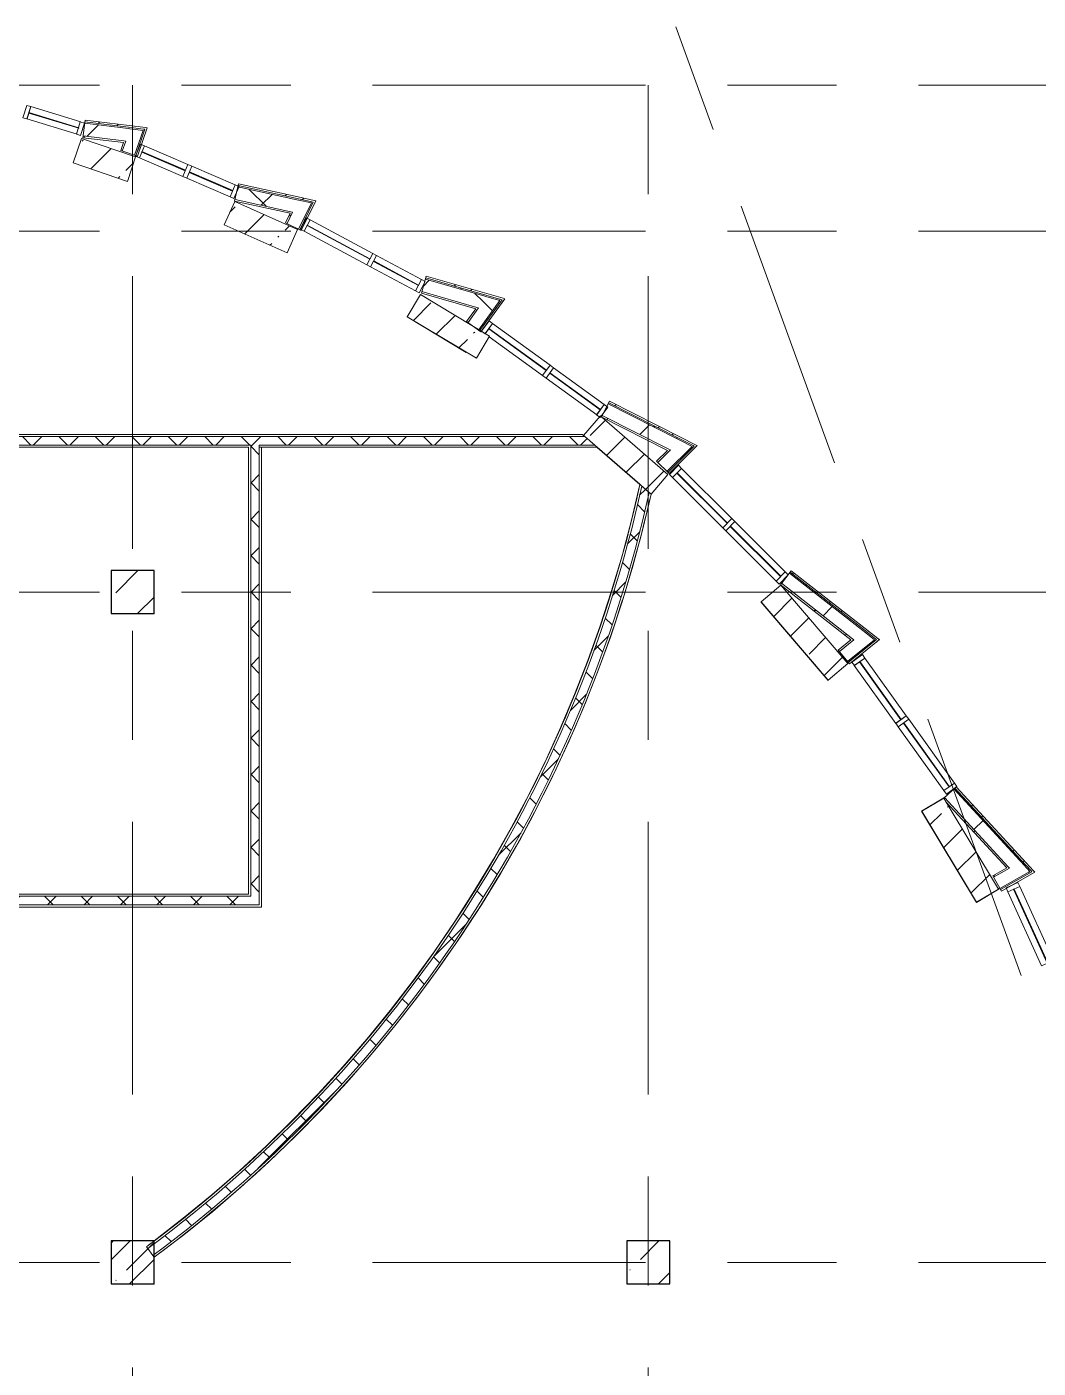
# Model space of a CAD drawing. Header units: millimetres. Extents: x 92932 to 275892, y -43515 to 30371.
# Drawn here: x 121702 to 133466, y 10486 to 26095 of the extents above; entities that cross this region are included whole.
import ezdxf

# ---------------------------------------------------------------- set-up
doc = ezdxf.new("R2010")
doc.units = ezdxf.units.MM
doc.linetypes.add('Осевые', pattern=[6350, 1270, -952.5, 3175, -952.5])
for name, color, linetype, lineweight in [('Импосты витража', 7, 'Continuous', 9), ('Импосты витража-1', 7, 'Continuous', 18), ('Колонны', 7, 'Continuous', 9), ('Колонны-1', 7, 'Continuous', 25), ('Общие ребра', 7, 'Continuous', 9), ('Оси-1', 7, 'Осевые', 9), ('Стены', 7, 'Continuous', 9), ('Стены-1', 7, 'Continuous', 18), ('Штриховка разреза-1', 7, 'Continuous', 9)]:
    doc.layers.add(name, color=color, linetype=linetype, lineweight=lineweight)
pattern_1 = [(45, (0, 0), (-212.132, 212.132), []), (135, (0, 0), (-212.132, -212.132), [])]
pattern_2 = [(45, (0, 0), (-502.8943, 502.8943), []), (45, (0, 762), (-502.8943, 502.8943), [])]
pattern_3 = [(0, (0, 0), (812.8, 203.2), [67.056, -542.544, 67.056, -542.544, -3251.2]), (0, (0, 0), (812.8, 203.2), [-1219.2, 67.056, -1152.144, 67.056, -542.544, -1422.4]), (0, (0, 0), (812.8, 203.2), [-3048, 67.056, -339.344, 67.056, -948.944]), (120, (304.8, 101.6), (-582.37636, 602.30545), [67.056, -542.544, 67.056, -542.544, -3251.2]), (120, (304.8, 101.6), (-582.37636, 602.30545), [-1219.2, 67.056, -1152.144, 67.056, -542.544, -1422.4]), (120, (304.8, 101.6), (-582.37636, 602.30545), [-3048, 67.056, -339.344, 67.056, -948.944]), (240, (406.4, 508), (-230.42364, -805.50545), [67.056, -542.544, 67.056, -542.544, -3251.2]), (240, (406.4, 508), (-230.42364, -805.50545), [-1219.2, 67.056, -1152.144, 67.056, -542.544, -1422.4]), (240, (406.4, 508), (-230.42364, -805.50545), [-3048, 67.056, -339.344, 67.056, -948.944])]
pattern_4 = [(45, (0, 0), (-707.107, 707.107), []), (135, (0, 0), (-707.107, -707.107), [])]
pattern_5 = [(45, (0, 0), (-424.264, 424.264), [600, -100, 20, -100]), (45, (0, 424), (-424.264, 424.264), [])]

# ---------------------------------------------------------------- blocks, each defined once
blk = doc.blocks.new('Колонна 66 - Колонна 40-55-770982-План 3-го этажа на отм_ _2_700')
at = {"layer": 'Колонны'}
h = blk.add_hatch(dxfattribs=at)
h.set_pattern_fill('FP_3', color=256, style=0, pattern_type=2)
h.set_pattern_definition([(45, (0, 0), (-493.914, 493.914), []), (45, (493.9, 0), (-493.914, 493.914), [873.125, -174.625, 6.706, -167.919])])
h.paths.add_polyline_path([(122682, 19267), (123182, 19267), (123182, 19767), (122682, 19767), (122682, 19534)], flags=0)
at = {"layer": 'Колонны-1'}
for p, q in [((123182, 19767), (122682, 19767)), ((122682, 19767), (122682, 19267)), ((123182, 19267), (123182, 19767)), ((122682, 19267), (123182, 19267))]:
    blk.add_line(p, q, dxfattribs=at)
blk = doc.blocks.new('Колонна 68 - Колонна 40-55-771006-План 3-го этажа на отм_ _2_700')
at = {"layer": 'Колонны'}
h = blk.add_hatch(dxfattribs=at)
h.set_pattern_fill('FP_6', color=256, style=0, pattern_type=2)
h.set_pattern_definition([(45, (0, 7800), (-493.914, 493.914), []), (45, (493.9, 7800), (-493.914, 493.914), [873.125, -174.625, 6.706, -167.919])])
h.paths.add_polyline_path([(122885, 19267), (123182, 19267), (123182, 19767), (122682, 19767), (122682, 19267)], flags=0)
at = {"layer": 'Колонны-1'}
for p, q in [((123182, 19767), (122682, 19767)), ((122682, 19767), (122682, 19267)), ((123182, 19267), (123182, 19767)), ((122682, 19267), (123182, 19267))]:
    blk.add_line(p, q, dxfattribs=at)
blk = doc.blocks.new('Колонна 69 - Колонна 40-55-771018-План 3-го этажа на отм_ _2_700')
at = {"layer": 'Колонны'}
h = blk.add_hatch(dxfattribs=at)
h.set_pattern_fill('FP_7', color=256, style=0, pattern_type=2)
h.set_pattern_definition([(45, (-6000, 7800), (-493.914, 493.914), []), (45, (-5506.1, 7800), (-493.914, 493.914), [873.125, -174.625, 6.706, -167.919])])
h.paths.add_polyline_path([(122682, 19267), (123182, 19267), (123182, 19767), (122682, 19767)], flags=0)
at = {"layer": 'Колонны-1'}
for p, q in [((123182, 19767), (122682, 19767)), ((122682, 19767), (122682, 19267)), ((123182, 19267), (123182, 19767)), ((122682, 19267), (123182, 19267))]:
    blk.add_line(p, q, dxfattribs=at)
blk = doc.blocks.new('Прямоугольный импост - Прямоугольный черный-8339211-План 3-го этажа на отм_ _2_700')
at = {"layer": 'Импосты витража-1'}
for p, q in [((0, 75), (-50, 75)), ((-50, 75), (-50, -75)), ((0, -75), (0, 75)), ((-50, -75), (0, -75))]:
    blk.add_line(p, q, dxfattribs=at)
blk = doc.blocks.new('Прямоугольный импост - Прямоугольный черный-8339300-План 3-го этажа на отм_ _2_700')
at = {"layer": 'Импосты витража'}
for p, q in [((133115, 16030), (133252, 16092)), ((133252, 16092), (133643, 15232)), ((133507, 15170), (133115, 16030)), ((133643, 15232), (133507, 15170))]:
    blk.add_line(p, q, dxfattribs=at)
blk = doc.blocks.new('Прямоугольный импост - Прямоугольный черный-8339306-План 3-го этажа на отм_ _2_700')
at = {"layer": 'Импосты витража'}
for p, q in [((131328, 18663), (131450, 18750)), ((131450, 18750), (131932, 18078)), ((131810, 17990), (131328, 18663)), ((131932, 18078), (131810, 17990))]:
    blk.add_line(p, q, dxfattribs=at)
blk = doc.blocks.new('Прямоугольный импост - Прямоугольный черный-8339307-План 3-го этажа на отм_ _2_700')
at = {"layer": 'Импосты витража'}
for p, q in [((131839, 17950), (131961, 18037)), ((131961, 18037), (132493, 17295)), ((132371, 17208), (131839, 17950)), ((132493, 17295), (132371, 17208))]:
    blk.add_line(p, q, dxfattribs=at)
blk = doc.blocks.new('Прямоугольный импост - Прямоугольный черный-8339208-План 3-го этажа на отм_ _2_700')
at = {"layer": 'Импосты витража-1'}
for p, q in [((-50, 75), (0, 75)), ((-50, -75), (-50, 75)), ((0, 75), (0, -75)), ((0, -75), (-50, -75))]:
    blk.add_line(p, q, dxfattribs=at)
blk = doc.blocks.new('Прямоугольный импост - Прямоугольный черный-V2-План 3-го этажа на отм_ _2_700')
at = {"layer": 'Импосты витража'}
for p, q in [((127035, 22526), (127120, 22644)), ((127120, 22644), (127789, 22158)), ((127701, 22036), (127081, 22487)), ((127789, 22158), (127701, 22036))]:
    blk.add_line(p, q, dxfattribs=at)
blk = doc.blocks.new('Прямоугольный импост - Прямоугольный черный-8339318-План 3-го этажа на отм_ _2_700')
at = {"layer": 'Импосты витража'}
for p, q in [((127742, 22007), (127830, 22128)), ((127830, 22128), (128419, 21701)), ((128331, 21579), (127742, 22007)), ((128419, 21701), (128331, 21579))]:
    blk.add_line(p, q, dxfattribs=at)
blk = doc.blocks.new('Прямоугольный импост - Прямоугольный черный-8339170-План 3-го этажа на отм_ _2_700')
at = {"layer": 'Импосты витража-1'}
for p, q in [((-25, 75), (25, 75)), ((-25, -75), (-25, 75)), ((25, 75), (25, -75)), ((25, -75), (-25, -75))]:
    blk.add_line(p, q, dxfattribs=at)
blk = doc.blocks.new('Прямоугольный импост - Прямоугольный черный-8339329-План 3-го этажа на отм_ _2_700')
at = {"layer": 'Импосты витража'}
for p, q in [((125700, 23303), (125771, 23435)), ((125771, 23435), (126294, 23154)), ((126223, 23022), (125700, 23303)), ((126294, 23154), (126223, 23022))]:
    blk.add_line(p, q, dxfattribs=at)
blk = doc.blocks.new('Прямоугольный импост - Прямоугольный черный-8339341-План 3-го этажа на отм_ _2_700')
at = {"layer": 'Импосты витража-1'}
for p, q in [((-50, 75), (0, 75)), ((-50, -75), (-50, 75)), ((0, 75), (0, -75)), ((0, -75), (-50, -75))]:
    blk.add_line(p, q, dxfattribs=at)
blk = doc.blocks.new('Прямоугольный импост - Прямоугольный черный-8339334-План 3-го этажа на отм_ _2_700')
at = {"layer": 'Импосты витража-1'}
for p, q in [((-25, 75), (25, 75)), ((-25, -75), (-25, 75)), ((25, 75), (25, -75)), ((25, -75), (-25, -75))]:
    blk.add_line(p, q, dxfattribs=at)
blk = doc.blocks.new('Прямоугольный импост - Прямоугольный черный-8339355-План 3-го этажа на отм_ _2_700')
at = {"layer": 'Импосты витража-1'}
for p, q in [((-50, 75), (0, 75)), ((-50, -75), (-50, 75)), ((0, 75), (0, -75)), ((0, -75), (-50, -75))]:
    blk.add_line(p, q, dxfattribs=at)
blk = doc.blocks.new('Прямоугольный импост - Прямоугольный черный-V3-План 3-го этажа на отм_ _2_700')
at = {"layer": 'Импосты витража'}
for p, q in [((121704, 25023), (121748, 25167)), ((121748, 25167), (122329, 24989)), ((122286, 24845), (121704, 25023))]:
    blk.add_line(p, q, dxfattribs=at)
blk = doc.blocks.new('Прямоугольный импост - Прямоугольный черный-8339331-План 3-го этажа на отм_ _2_700')
at = {"layer": 'Импосты витража'}
for p, q in [((123011, 24572), (123070, 24710)), ((123070, 24710), (123575, 24493)), ((123516, 24355), (123011, 24572)), ((123575, 24493), (123516, 24355))]:
    blk.add_line(p, q, dxfattribs=at)
blk = doc.blocks.new('Прямоугольный импост - Прямоугольный черный-V8-План 3-го этажа на отм_ _2_700')
at = {"layer": 'Импосты витража'}
for p, q in [((123562, 24335), (123621, 24473)), ((123621, 24473), (124127, 24256)), ((124067, 24118), (123562, 24335))]:
    blk.add_line(p, q, dxfattribs=at)
blk = doc.blocks.new('Прямоугольный импост - Прямоугольный черный-8339392-План 3-го этажа на отм_ _2_700')
at = {"layer": 'Импосты витража-1'}
for p, q in [((0, 75), (-50, 75)), ((-50, 75), (-50, -75)), ((0, -75), (0, 75)), ((-50, -75), (0, -75))]:
    blk.add_line(p, q, dxfattribs=at)
blk = doc.blocks.new('Колонна 86 - Колонна 40-55-4749711-План 3-го этажа на отм_ _2_700')
at = {"layer": 'Колонны'}
h = blk.add_hatch(dxfattribs=at)
h.set_pattern_fill('FP_16', color=256, style=0, pattern_type=2)
h.set_pattern_definition([(45, (-51000, -35000), (-493.914, 493.914), []), (45, (-50506.1, -35000), (-493.914, 493.914), [873.125, -174.625, 6.706, -167.919])])
h.paths.add_polyline_path([(71885, -23533), (72182, -23533), (72182, -23221), (72093, -23102), (72182, -23036), (72182, -23033), (71682, -23033), (71682, -23533)], flags=0)
for p, q in [((72108, -23122), (72093, -23102)), ((72167, -23202), (72108, -23122)), ((72182, -23221), (72167, -23202))]:
    blk.add_line(p, q, dxfattribs=at)
blk.add_arc((63131, -11008), 15052, 306.5396, 306.9603, dxfattribs=at)
at = {"layer": 'Колонны-1'}
for p, q in [((72182, -23033), (71682, -23033)), ((71682, -23033), (71682, -23533)), ((72182, -23036), (72182, -23033)), ((72182, -23533), (72182, -23221)), ((71682, -23533), (72182, -23533))]:
    blk.add_line(p, q, dxfattribs=at)

msp = doc.modelspace()

# ---------------------------------------------------------------- hatches: boundary and pattern name
at = {"layer": 'Штриховка разреза-1'}
h = msp.add_hatch(dxfattribs=at)
h.set_pattern_fill('FP_13', color=256, style=0, pattern_type=2)
h.set_pattern_definition(pattern_3)
h.paths.add_polyline_path([(123053.9, 24890.7), (123058.9, 24905.2), (122377.6, 24988.9), (122375.7, 24974), (122901.8, 24909.4)], flags=0)
h = msp.add_hatch(dxfattribs=at)
h.set_pattern_fill('FP_12', color=256, style=0, pattern_type=2)
h.set_pattern_definition(pattern_2)
h.paths.add_polyline_path([(123074.1, 24903.4), (123080.7, 24922.7), (122380, 25008.7), (122377.6, 24988.9), (123058.9, 24905.2)], flags=0)
h = msp.add_hatch(dxfattribs=at)
h.set_pattern_fill('FP_13', color=256, style=0, pattern_type=2)
h.set_pattern_definition(pattern_3)
h.paths.add_polyline_path([(122825.5, 24747.5), (122832.1, 24766.8), (122357.5, 24825.1), (122355, 24805.3)], flags=0)
h = msp.add_hatch(dxfattribs=at)
h.set_pattern_fill('FP_14', color=256, style=0, pattern_type=2)
h.set_pattern_definition(pattern_4)
h.paths.add_polyline_path([(122852.4, 24764.3), (122901.8, 24909.4), (122375.7, 24974), (122357.5, 24825.1), (122832.1, 24766.8)], flags=0)
h = msp.add_hatch(dxfattribs=at)
h.set_pattern_fill('FP_1', color=256, style=0, pattern_type=2)
h.set_pattern_definition(pattern_5)
h.paths.add_polyline_path([(122871.2, 24296.8), (122967.9, 24580.8), (122339.6, 24794.8), (122242.9, 24510.9)], flags=0)
h = msp.add_hatch(dxfattribs=at)
h.set_pattern_fill('FP_14', color=256, style=0, pattern_type=2)
h.set_pattern_definition(pattern_4)
h.paths.add_polyline_path([(124793.9, 23939.7), (124861.6, 24078.4), (124156.1, 24233.4), (124123.9, 24086.9), (124773.8, 23944.1)], flags=0)
h = msp.add_hatch(dxfattribs=at)
h.set_pattern_fill('FP_12', color=256, style=0, pattern_type=2)
h.set_pattern_definition(pattern_2)
h.paths.add_polyline_path([(125034.2, 24055.9), (125043.2, 24074.4), (124163.6, 24267.6), (124159.3, 24248), (125019.1, 24059.2)], flags=0)
h = msp.add_hatch(dxfattribs=at)
h.set_pattern_fill('FP_1', color=256, style=0, pattern_type=2)
h.set_pattern_definition(pattern_5)
h.paths.add_polyline_path([(124729.3, 23464.4), (124851.3, 23738.5), (124120.5, 24063.9), (123998.5, 23789.8), (124010.2, 23784.6)], flags=0)
h = msp.add_hatch(dxfattribs=at)
h.set_pattern_fill('FP_13', color=256, style=0, pattern_type=2)
h.set_pattern_definition(pattern_3)
h.paths.add_polyline_path([(124728.9, 23806.4), (124793.9, 23939.7), (124773.8, 23944.1), (124710.9, 23815.1)], flags=0)
h = msp.add_hatch(dxfattribs=at)
h.set_pattern_fill('FP_14', color=256, style=0, pattern_type=2)
h.set_pattern_definition(pattern_4)
h.paths.add_polyline_path([(126957.7, 22825.1), (127051.5, 22954.2), (126339.1, 23158.5), (126297.8, 23014.3), (126937.2, 22831)], flags=0)
h = msp.add_hatch(dxfattribs=at)
h.set_pattern_fill('FP_13', color=256, style=0, pattern_type=2)
h.set_pattern_definition(pattern_3)
h.paths.add_polyline_path([(127204.9, 22910.2), (127214.3, 22923.1), (126343.3, 23172.9), (126339.1, 23158.5), (127051.5, 22954.2)], flags=0)
h = msp.add_hatch(dxfattribs=at)
h.set_pattern_fill('FP_12', color=256, style=0, pattern_type=2)
h.set_pattern_definition(pattern_2)
h.paths.add_polyline_path([(127229.7, 22918.7), (127242.2, 22936), (126348.8, 23192.1), (126343.3, 23172.9), (127214.3, 22923.1)], flags=0)
h = msp.add_hatch(dxfattribs=at)
h.set_pattern_fill('FP_1', color=256, style=0, pattern_type=2)
h.set_pattern_definition(pattern_5)
h.paths.add_polyline_path([(126931.4, 22238.6), (127085.9, 22495.7), (126282, 22978.7), (126127.5, 22721.6), (126433.2, 22537.9)], flags=0)
h = msp.add_hatch(dxfattribs=at)
h.set_pattern_fill('FP_14', color=256, style=0, pattern_type=2)
h.set_pattern_definition(pattern_4)
h.paths.add_polyline_path([(126955.7, 22567.1), (127204.9, 22910.2), (127051.5, 22954.2), (126834.3, 22655.3)], flags=0)
h = msp.add_hatch(dxfattribs=at)
h.set_pattern_fill('FP_14', color=256, style=0, pattern_type=2)
h.set_pattern_definition(pattern_4)
h.paths.add_polyline_path([(129188.1, 21172.3), (129299.8, 21284), (128463.7, 21706.5), (128396.1, 21572.7), (129169.3, 21181.8)], flags=0)
h = msp.add_hatch(dxfattribs=at)
h.set_pattern_fill('FP_13', color=256, style=0, pattern_type=2)
h.set_pattern_definition(pattern_3)
h.paths.add_polyline_path([(129440.7, 21212.8), (129451.8, 21223.9), (128470.5, 21719.9), (128463.7, 21706.5), (129299.8, 21284)], flags=0)
h = msp.add_hatch(dxfattribs=at)
h.set_pattern_fill('FP_12', color=256, style=0, pattern_type=2)
h.set_pattern_definition(pattern_2)
h.paths.add_polyline_path([(129465.9, 21216.8), (129480.8, 21231.7), (128479.5, 21737.8), (128470.5, 21719.9), (129451.8, 21223.9)], flags=0)
h = msp.add_hatch(dxfattribs=at)
h.set_pattern_fill('FP_1', color=256, style=0, pattern_type=2)
h.set_pattern_definition(pattern_5)
h.paths.add_polyline_path([(128963.5, 20658.3), (129160.3, 20884.7), (128375.5, 21566.9), (128178.7, 21340.5), (128337.9, 21202.1)], flags=0)
h = msp.add_hatch(dxfattribs=at)
h.set_pattern_fill('FP_13', color=256, style=0, pattern_type=2)
h.set_pattern_definition(pattern_3)
h.paths.add_polyline_path([(129154.4, 21167), (129169.3, 21181.8), (128396.1, 21572.7), (128387.8, 21556.2), (128392.7, 21552), (129094.3, 21197.4)], flags=0)
h = msp.add_hatch(dxfattribs=at)
h.set_pattern_fill('FP_2', color=256, style=0, pattern_type=2)
h.set_pattern_definition(pattern_1)
h.paths.add_polyline_path([(128309.1, 21227.1), (128194.1, 21327.1), (120344.1, 21327.1), (120344.1, 21227.1), (128207.3, 21227.1)], flags=0)
h = msp.add_hatch(dxfattribs=at)
h.set_pattern_fill('FP_2', color=256, style=0, pattern_type=2)
h.set_pattern_definition(pattern_1)
h.paths.add_polyline_path([(124306.6, 15977.1), (124406.6, 15977.1), (124406.6, 21227.1), (124306.6, 21227.1), (124306.6, 16002.1)], flags=0)
h = msp.add_hatch(dxfattribs=at)
h.set_pattern_fill('FP_2', color=256, style=0, pattern_type=2)
h.set_pattern_definition(pattern_1)
h.paths.add_polyline_path([(123167.5, 11797.8), (123556.5, 12096.8), (123847.8, 12332.6), (124176.3, 12614.4), (124496.6, 12905.4), (124808.5, 13205.4), (125111.7, 13514.2), (125405.9, 13831.6), (125691, 14157.1), (125966.7, 14490.7), (126232.8, 14832), (126489, 15180.8), (126735.2, 15536.7), (126971.1, 15899.5), (127196.6, 16268.8), (127411.5, 16644.5), (127615.6, 17026.1), (127808.7, 17413.4), (127990.7, 17806), (128161.5, 18203.7), (128320.8, 18606), (128468.6, 19012.8), (128604.7, 19423.6), (128729.1, 19838.1), (128841.5, 20256), (128942.1, 20676.9), (128856.2, 20751.5), (128757.3, 20330.9), (128646.4, 19913.3), (128523.6, 19499.1), (128388.9, 19088.5), (128242.6, 18682), (128084.6, 18279.8), (127915.2, 17882.4), (127734.5, 17489.9), (127542.6, 17102.8), (127339.7, 16721.3), (127126, 16345.8), (126901.5, 15976.6), (126666.6, 15614), (126421.4, 15258.2), (126166.1, 14909.6), (125900.9, 14568.5), (125614.4, 14221.8), (125341.8, 13909.8), (125048.3, 13592.7), (124745.8, 13284.1), (124434.6, 12984.4), (124115, 12693.7), (123787.1, 12412.2), (123394.4, 12096.8), (123107.9, 11878.1)], flags=0)
h = msp.add_hatch(dxfattribs=at)
h.set_pattern_fill('FP_14', color=256, style=0, pattern_type=2)
h.set_pattern_definition(pattern_4)
h.paths.add_polyline_path([(131321.4, 18961.7), (131441.3, 19058.4), (130572, 19737.6), (130479.6, 19619.4), (131305.2, 18974.4)], flags=0)
h = msp.add_hatch(dxfattribs=at)
h.set_pattern_fill('FP_13', color=256, style=0, pattern_type=2)
h.set_pattern_definition(pattern_3)
h.paths.add_polyline_path([(131562.6, 18963.6), (131574.6, 18973.3), (130581.2, 19749.4), (130572, 19737.6), (131441.3, 19058.4)], flags=0)
h = msp.add_hatch(dxfattribs=at)
h.set_pattern_fill('FP_12', color=256, style=0, pattern_type=2)
h.set_pattern_definition(pattern_2)
h.paths.add_polyline_path([(131586.7, 18963.8), (131602.7, 18976.7), (130593.5, 19765.2), (130581.2, 19749.4), (131574.6, 18973.3)], flags=0)
h = msp.add_hatch(dxfattribs=at)
h.set_pattern_fill('FP_1', color=256, style=0, pattern_type=2)
h.set_pattern_definition(pattern_5)
h.paths.add_polyline_path([(131023.6, 18490.8), (131251.8, 18685.6), (130472.4, 19598.1), (130244.3, 19403.3)], flags=0)
h = msp.add_hatch(dxfattribs=at)
h.set_pattern_fill('FP_13', color=256, style=0, pattern_type=2)
h.set_pattern_definition(pattern_3)
h.paths.add_polyline_path([(131289.2, 18961.5), (131305.2, 18974.4), (130479.6, 19619.4), (130467.3, 19603.6), (130555.8, 19534.5)], flags=0)
h = msp.add_hatch(dxfattribs=at)
h.set_pattern_fill('FP_13', color=256, style=0, pattern_type=2)
h.set_pattern_definition(pattern_3)
h.paths.add_polyline_path([(131257.8, 18698.5), (131586.7, 18963.8), (131574.6, 18973.3), (131248.4, 18710.2)], flags=0)
h = msp.add_hatch(dxfattribs=at)
h.set_pattern_fill('FP_12', color=256, style=0, pattern_type=2)
h.set_pattern_definition(pattern_2)
h.paths.add_polyline_path([(131270.4, 18683), (131618.9, 18964), (131602.7, 18976.7), (131257.8, 18698.5)], flags=0)
h = msp.add_hatch(dxfattribs=at)
h.set_pattern_fill('FP_14', color=256, style=0, pattern_type=2)
h.set_pattern_definition(pattern_4)
h.paths.add_polyline_path([(133132.6, 16304.4), (133266.4, 16380.6), (132486.5, 17227.4), (132376.1, 17125.8), (133118.7, 16319.5)], flags=0)
h = msp.add_hatch(dxfattribs=at)
h.set_pattern_fill('FP_12', color=256, style=0, pattern_type=2)
h.set_pattern_definition(pattern_2)
h.paths.add_polyline_path([(133394.5, 16263.6), (133412.3, 16273.8), (132512.2, 17251.1), (132497.5, 17237.6), (133384, 16274.9)], flags=0)
h = msp.add_hatch(dxfattribs=at)
h.set_pattern_fill('FP_1', color=256, style=0, pattern_type=2)
h.set_pattern_definition(pattern_5)
h.paths.add_polyline_path([(132748, 15907.7), (133005.1, 16062.2), (132369.1, 17120.8), (132111.9, 16966.3)], flags=0)
h = msp.add_hatch(dxfattribs=at)
h.set_pattern_fill('FP_13', color=256, style=0, pattern_type=2)
h.set_pattern_definition(pattern_3)
h.paths.add_polyline_path([(133100.8, 16309.4), (133118.7, 16319.5), (132376.1, 17125.8), (132369.7, 17119.8), (132398.2, 17072.3)], flags=0)
h = msp.add_hatch(dxfattribs=at)
h.set_pattern_fill('FP_13', color=256, style=0, pattern_type=2)
h.set_pattern_definition(pattern_3)
h.paths.add_polyline_path([(132947.5, 16199.1), (133132.6, 16304.4), (133118.7, 16319.5), (132937.6, 16216.5)], flags=0)
h = msp.add_hatch(dxfattribs=at)
h.set_pattern_fill('FP_13', color=256, style=0, pattern_type=2)
h.set_pattern_definition(pattern_3)
h.paths.add_polyline_path([(133029.2, 16055.7), (133394.5, 16263.6), (133384, 16274.9), (133021.7, 16068.7)], flags=0)
h = msp.add_hatch(dxfattribs=at)
h.set_pattern_fill('FP_2', color=256, style=0, pattern_type=2)
h.set_pattern_definition(pattern_1)
h.paths.add_polyline_path([(124406.6, 15877.1), (124406.6, 15977.1), (108482.6, 15977.1), (108482.6, 15877.1), (122885.1, 15877.1)], flags=0)

# ---------------------------------------------------------------- linework, layer by layer
at = {"layer": 'Общие ребра'}
for p, q in [((122377.6, 24988.9), (122886.5, 24926.4)), ((122357.5, 24825.1), (122832.1, 24766.8)), ((122375.7, 24974), (122881.5, 24911.9)), ((122881.5, 24911.9), (122901.8, 24909.4)), ((122886.5, 24926.4), (123058.9, 24905.2)), ((122901.8, 24909.4), (123053.9, 24890.7)), ((123053.9, 24890.7), (122954.9, 24600)), ((123074.1, 24903.4), (122969.1, 24595.2)), ((123058.9, 24905.2), (123074.1, 24903.4)), ((122852.4, 24764.3), (122812.9, 24648.4)), ((122832.1, 24766.8), (122852.4, 24764.3)), ((124156.1, 24233.4), (124841.5, 24082.9)), ((124159.3, 24248), (124848.2, 24096.7)), ((124123.9, 24086.9), (124773.8, 23944.1)), ((124841.5, 24082.9), (124861.6, 24078.4)), ((124848.2, 24096.7), (125019.1, 24059.2)), ((124861.6, 24078.4), (125012.3, 24045.3)), ((125012.3, 24045.3), (124863.7, 23740.6)), ((125034.2, 24055.9), (124877.2, 23734)), ((125019.1, 24059.2), (125034.2, 24055.9)), ((124793.9, 23939.7), (124728.9, 23806.4)), ((124773.8, 23944.1), (124793.9, 23939.7)), ((126339.1, 23158.5), (127031, 22960.1)), ((126343.3, 23172.9), (127040.4, 22973)), ((126297.8, 23014.3), (126937.2, 22831)), ((127031, 22960.1), (127051.5, 22954.2)), ((127040.4, 22973), (127214.3, 22923.1)), ((127051.5, 22954.2), (127204.9, 22910.2)), ((126957.7, 22825.1), (126834.3, 22655.3)), ((126937.2, 22831), (126957.7, 22825.1)), ((127204.9, 22910.2), (126955.7, 22567.1)), ((127229.7, 22918.7), (126967.8, 22558.3)), ((127214.3, 22923.1), (127229.7, 22918.7)), ((128463.7, 21706.5), (129281, 21293.5)), ((128470.5, 21719.9), (129292.1, 21304.7)), ((128387.8, 21556.2), (128392.7, 21552)), ((128392.7, 21552), (128387.8, 21556.2)), ((128396.1, 21572.7), (129169.3, 21181.8)), ((120431.6, 21327.1), (128194.1, 21327.1)), ((128194.1, 21327.1), (128178.7, 21340.5)), ((128309.1, 21227.1), (128194.1, 21327.1)), ((129281, 21293.5), (129299.8, 21284)), ((129292.1, 21304.7), (129451.8, 21223.9)), ((129299.8, 21284), (129440.7, 21212.8)), ((120431.6, 21227.1), (124306.6, 21227.1)), ((124306.6, 21202.1), (124306.6, 21227.1)), ((124306.6, 21202.1), (124306.6, 21227.1)), ((124306.6, 21202.1), (124306.6, 16002.1)), ((124406.6, 21202.1), (124406.6, 21227.1)), ((124406.6, 21227.1), (124406.6, 21202.1)), ((124406.6, 21227.1), (128309.1, 21227.1)), ((124431.6, 21202.1), (124406.6, 21202.1)), ((124406.6, 21202.1), (124406.6, 16002.1)), ((124406.6, 21202.1), (124431.6, 21202.1)), ((124431.6, 21202.1), (128334.8, 21202.1)), ((124431.6, 16002.1), (124431.6, 21200.1)), ((128337.9, 21202.1), (128309.1, 21227.1)), ((129188.1, 21172.3), (129042.4, 21026.6)), ((129440.7, 21212.8), (129148.5, 20920.6)), ((129465.9, 21216.8), (129159.1, 20910)), ((129169.3, 21181.8), (129188.1, 21172.3)), ((129451.8, 21223.9), (129465.9, 21216.8)), ((130572, 19737.6), (131425.1, 19071.1)), ((130581.2, 19749.4), (131437.1, 19080.7)), ((130472.4, 19598.1), (130244.3, 19403.3)), ((130479.6, 19619.4), (131305.2, 18974.4)), ((131425.1, 19071.1), (131441.3, 19058.4)), ((131437.1, 19080.7), (131574.6, 18973.3)), ((131441.3, 19058.4), (131562.6, 18963.6)), ((131321.4, 18961.7), (131154.3, 18827)), ((131562.6, 18963.6), (131248.4, 18710.2)), ((131586.7, 18963.8), (131257.8, 18698.5)), ((131305.2, 18974.4), (131321.4, 18961.7)), ((131574.6, 18973.3), (131586.7, 18963.8)), ((131023.6, 18490.8), (131251.8, 18685.6)), ((132486.5, 17227.4), (133252.5, 16395.7)), ((132497.5, 17237.6), (133265.9, 16403.3)), ((132369.1, 17120.8), (132111.9, 16966.3)), ((132369.7, 17119.8), (132398.2, 17072.3)), ((132398.2, 17072.3), (132369.7, 17119.8)), ((132376.1, 17125.8), (133118.7, 16319.5)), ((132111.9, 16966.3), (132748, 15907.7)), ((132748, 15907.7), (132111.9, 16966.3)), ((133252.5, 16395.7), (133266.4, 16380.6)), ((133265.9, 16403.3), (133384, 16274.9)), ((133132.6, 16304.4), (132947.5, 16199.1)), ((133370.7, 16267.3), (133021.7, 16068.7)), ((133394.5, 16263.6), (133029.2, 16055.7)), ((133118.7, 16319.5), (133132.6, 16304.4)), ((133266.4, 16380.6), (133370.7, 16267.3)), ((133384, 16274.9), (133394.5, 16263.6)), ((124306.6, 15977.1), (120419.1, 15977.1)), ((124306.6, 16002.1), (124306.6, 15977.1)), ((124406.6, 16002.1), (124406.6, 15977.1)), ((124406.6, 15977.1), (124406.6, 15877.1)), ((124431.6, 15877.1), (124431.6, 16002.1)), ((132748, 15907.7), (133005.1, 16062.2)), ((124406.6, 15877.1), (108482.6, 15877.1))]:
    msp.add_line(p, q, dxfattribs=at)
at = {"layer": 'Общие ребра', "flags": 128}
msp.add_lwpolyline([(128834.7, 20770.2), (128737.4, 20354.2), (128628.2, 19941), (128507.4, 19531.2), (128375, 19124.9), (128231.1, 18722.6), (128075.9, 18324.5), (127909.4, 17931), (127731.8, 17542.3), (127543.2, 17158.9), (127343.9, 16780.9), (127133.9, 16408.8), (126913.4, 16042.8), (126682.6, 15683.2), (126441.7, 15330.3), (126190.9, 14984.3), (125930.4, 14645.6), (125660.3, 14314.5), (125381, 13991.2), (125092.6, 13675.9), (124795.4, 13368.9), (124489.5, 13070.5), (124175.4, 12780.9), (123853.1, 12500.3), (123523, 12229), (123185.3, 11967.1)], dxfattribs=at)
at = {"layer": 'Общие ребра'}
for radius, start, end in [(15052.2, 306.97804, 347.64142), (15077.2, 306.53955, 347.58954), (15177.2, 306.53955, 347.38401)]:
    msp.add_arc((114131.3, 23991.8), radius, start, end, dxfattribs=at)
at = {"layer": 'Оси-1'}
for p, q in [((129251.3, 26095.3), (153940.5, -41737.8)), ((150171.6, 25417.1), (92932.1, 25417.1)), ((122931.6, 25417.1), (122931.6, -41737.8)), ((128931.6, 25417.1), (128931.6, -41737.8)), ((150171.6, 23717.1), (92932.1, 23717.1)), ((150171.6, 19517.1), (92932.1, 19517.1)), ((150171.6, 11717.1), (92932.1, 11717.1))]:
    msp.add_line(p, q, dxfattribs=at)
at = {"layer": 'Стены'}
for p, q in [((126125.8, 22722.6), (126124.8, 22720.9)), ((126124.8, 22720.9), (126813.9, 22306.8)), ((126127.5, 22721.6), (126802.8, 22315.8)), ((126802.8, 22315.8), (126813.2, 22309.6)), ((126813.9, 22306.8), (126815, 22308.5)), ((123181.6, 19267.1), (123181.6, 19767.1)), ((123183.6, 19767.1), (123183.6, 19265.1)), ((123183.6, 19265.1), (123181.6, 19265.1)), ((123093.1, 11898.2), (123107.9, 11878.1)), ((123107.9, 11878.1), (123167.5, 11797.8)), ((123167.5, 11797.8), (123181.6, 11778.7))]:
    msp.add_line(p, q, dxfattribs=at)
msp.add_arc((114145.2, 23973.1), 15028.9, 306.53939, 306.96089, dxfattribs=at)
at = {"layer": 'Стены-1'}
for p, q in [((121726.8, 25097.3), (121725.3, 25092.5)), ((121725.3, 25092.5), (122306.8, 24914.8)), ((122308.2, 24919.6), (121726.8, 25097.3)), ((122380, 25008.7), (122355, 24805.3)), ((122893.1, 24945.7), (122380, 25008.7)), ((122306.8, 24914.8), (122308.2, 24919.6)), ((123080.7, 24922.7), (122893.1, 24945.7)), ((122988, 24588.7), (123100.9, 24920.2)), ((123100.9, 24920.2), (123080.7, 24922.7)), ((122339.6, 24794.8), (122242.9, 24510.9)), ((122967.9, 24580.8), (122339.6, 24794.8)), ((122355, 24805.3), (122825.5, 24747.5)), ((122825.5, 24747.5), (122794, 24654.9)), ((122242.9, 24510.9), (122871.2, 24296.8)), ((122794, 24654.9), (122988, 24588.7)), ((122871.2, 24296.8), (122967.9, 24580.8)), ((123041.5, 24643.1), (123039.5, 24638.5)), ((123039.5, 24638.5), (123544.8, 24421.3)), ((123546.8, 24425.9), (123041.5, 24643.1)), ((123544.8, 24421.3), (123546.8, 24425.9)), ((123592.7, 24406.2), (123590.7, 24401.6)), ((123590.7, 24401.6), (124096, 24184.4)), ((124098, 24188.9), (123592.7, 24406.2)), ((124163.6, 24267.6), (124119.6, 24067.3)), ((124857.3, 24115.2), (124163.6, 24267.6)), ((124120.5, 24063.9), (123998.5, 23789.8)), ((124096, 24184.4), (124098, 24188.9)), ((124119.6, 24067.3), (124764.8, 23925.6)), ((124851.3, 23738.5), (124120.5, 24063.9)), ((125043.2, 24074.4), (124857.3, 24115.2)), ((124895.2, 23725.3), (125063.3, 24070)), ((125063.3, 24070), (125043.2, 24074.4)), ((124764.8, 23925.6), (124710.9, 23815.1)), ((123998.5, 23789.8), (124729.3, 23464.4)), ((124710.9, 23815.1), (124895.2, 23725.3)), ((124729.3, 23464.4), (124851.3, 23738.5)), ((124964.4, 23786.1), (124962.1, 23781.7)), ((124962.1, 23781.7), (125690.4, 23390.1)), ((125692.8, 23394.5), (124964.4, 23786.1)), ((125690.4, 23390.1), (125692.8, 23394.5)), ((125736.8, 23370.8), (125734.5, 23366.4)), ((125734.5, 23366.4), (126256.8, 23085.5)), ((126259.2, 23089.9), (125736.8, 23370.8)), ((126348.8, 23192.1), (126292.3, 22995.1)), ((127052.9, 22990.2), (126348.8, 23192.1)), ((126282, 22978.7), (126127.5, 22721.6)), ((126256.8, 23085.5), (126259.2, 23089.9)), ((127085.9, 22495.7), (126282, 22978.7)), ((126292.3, 22995.1), (126924.7, 22813.7)), ((127242.2, 22936), (127052.9, 22990.2)), ((126924.7, 22813.7), (126818.1, 22667)), ((126984, 22546.6), (127262.6, 22930.1)), ((127262.6, 22930.1), (127242.2, 22936)), ((126127.5, 22721.6), (126931.4, 22238.6)), ((126818.1, 22667), (126984, 22546.6)), ((126931.4, 22238.6), (127085.9, 22495.7)), ((127077.7, 22585.3), (127074.8, 22581.2)), ((127074.8, 22581.2), (127743.8, 22095.1)), ((127746.8, 22099.2), (127077.7, 22585.3)), ((127743.8, 22095.1), (127746.8, 22099.2)), ((127787.2, 22069.8), (127784.3, 22065.7)), ((127784.3, 22065.7), (128373.3, 21637.8)), ((128376.2, 21641.9), (127787.2, 22069.8)), ((128479.5, 21737.8), (128387.8, 21556.2)), ((129307, 21319.5), (128479.5, 21737.8)), ((128375.5, 21566.9), (128178.7, 21340.5)), ((128373.3, 21637.8), (128376.2, 21641.9)), ((128387.8, 21556.2), (128375.5, 21566.9)), ((128392.7, 21552), (129154.4, 21167)), ((129160.3, 20884.7), (128392.7, 21552)), ((128165.3, 21352.1), (120431.6, 21352.1)), ((128178.7, 21340.5), (128165.3, 21352.1)), ((129480.8, 21231.7), (129307, 21319.5)), ((129499.6, 21222.2), (129480.8, 21231.7)), ((120431.6, 21202.1), (124281.6, 21202.1)), ((124281.6, 21202.1), (124281.6, 16002.1)), ((124431.6, 21200.1), (124431.6, 21202.1)), ((128334.8, 21202.1), (128337.9, 21202.1)), ((128337.9, 21202.1), (128334.8, 21202.1)), ((128337.1, 21200.1), (128832.5, 20769.5)), ((128337.9, 21202.1), (128963.5, 20658.3)), ((128833, 20771.7), (128337.9, 21202.1)), ((129154.4, 21167), (129028.3, 21040.8)), ((129173.2, 20895.8), (129499.6, 21222.2)), ((129028.3, 21040.8), (129173.2, 20895.8)), ((128834.7, 20770.2), (128833, 20771.7)), ((128963.5, 20658.3), (128834.7, 20770.2)), ((128963.5, 20658.3), (129160.3, 20884.7)), ((129267.1, 20905.9), (129263.5, 20902.4)), ((129263.5, 20902.4), (129848.3, 20317.6)), ((129851.8, 20321.1), (129267.1, 20905.9)), ((128965.4, 20657.6), (128963.5, 20658)), ((129848.3, 20317.6), (129851.8, 20321.1)), ((129887.2, 20285.8), (129883.7, 20282.2)), ((129883.7, 20282.2), (130468.4, 19697.4)), ((130472, 19701), (129887.2, 20285.8)), ((130593.5, 19765.2), (130467.3, 19603.6)), ((130468.4, 19697.4), (130472, 19701)), ((131453, 19093.6), (130593.5, 19765.2)), ((130467.3, 19603.6), (131289.2, 18961.5)), ((131251.8, 18685.6), (130472.4, 19598.1)), ((130243, 19404.8), (130241.5, 19403.5)), ((130241.5, 19403.5), (131023.4, 18488)), ((130244.3, 19403.3), (131023.6, 18490.8)), ((131023.6, 18490.8), (130244.3, 19403.3)), ((131602.7, 18976.7), (131453, 19093.6)), ((131289.2, 18961.5), (131141.7, 18842.5)), ((131270.4, 18683), (131618.9, 18964)), ((131618.9, 18964), (131602.7, 18976.7)), ((131141.7, 18842.5), (131270.4, 18683)), ((131391.3, 18707.8), (131387.3, 18704.8)), ((131387.3, 18704.8), (131869, 18032.6)), ((131873, 18035.5), (131391.3, 18707.8)), ((131023.4, 18488), (131024.9, 18489.3)), ((131869, 18032.6), (131873, 18035.5)), ((131902.2, 17994.9), (131898.1, 17992)), ((131898.1, 17992), (132429.9, 17249.8)), ((132434, 17252.8), (131902.2, 17994.9)), ((132512.2, 17251.1), (132369.7, 17119.8)), ((132429.9, 17249.8), (132434, 17252.8)), ((133283.7, 16413.4), (132512.2, 17251.1)), ((132368, 17122.5), (132110.9, 16968)), ((132369.1, 17120.8), (132368, 17122.5)), ((132369.7, 17119.8), (132369.1, 17120.8)), ((132398.2, 17072.3), (133100.8, 16309.4)), ((133005.1, 16062.2), (132398.2, 17072.3)), ((132110.9, 16968), (132109.2, 16967)), ((132109.2, 16967), (132747.3, 15905)), ((133412.3, 16273.8), (133283.7, 16413.4)), ((133100.8, 16309.4), (132937.6, 16216.5)), ((133039, 16038.3), (133426.2, 16258.7)), ((133426.2, 16258.7), (133412.3, 16273.8)), ((132937.6, 16216.5), (133039, 16038.3)), ((124281.6, 16002.1), (120431.6, 16002.1)), ((132749, 15906), (133014.7, 16065.7)), ((133013.7, 16067.4), (133005.1, 16062.2)), ((133014.7, 16065.7), (133013.7, 16067.4)), ((133185.7, 16062.2), (133181.1, 16060.2)), ((133181.1, 16060.2), (133572.6, 15200.1)), ((133577.2, 15202.2), (133185.7, 16062.2)), ((108482.6, 15852.1), (124431.6, 15852.1)), ((124431.6, 15852.1), (124431.6, 15877.1)), ((132747.3, 15905), (132749, 15906)), ((123182, 11967.1), (123185.3, 11967.1)), ((123181.6, 11778.7), (123182.4, 11777.7)), ((123181.6, 11777.1), (123181.6, 11774.6)), ((123181.6, 11774.6), (123181.6, 11467.1)), ((123183.6, 11465.1), (123183.6, 11776.1)), ((123181.6, 11465.1), (123183.6, 11465.1))]:
    msp.add_line(p, q, dxfattribs=at)
at = {"layer": 'Стены-1', "flags": 128}
for points in [[(128832.5, 20769.5), (128735.1, 20353.6), (128626, 19940.6), (128505.2, 19530.9), (128372.8, 19124.7), (128228.9, 18722.5), (128073.7, 18324.6), (127907.3, 17931.2), (127729.7, 17542.6), (127541.2, 17159.3), (127341.9, 16781.5), (127132, 16409.5), (126911.5, 16043.6), (126680.8, 15684.1), (126440, 15331.3), (126189.3, 14985.5), (125928.8, 14646.9), (125658.9, 14315.8), (125379.6, 13992.6), (125091.3, 13677.4), (124794.2, 13370.5), (124488.4, 13072.2), (124174.4, 12782.6), (123852.2, 12502.1), (123522.2, 12230.9), (123184.7, 11969.1)], [(123183.6, 11776.1), (123527.8, 12038.8), (123864.3, 12311.2), (124193, 12593.1), (124513.5, 12884.2), (124825.6, 13184.4), (125129, 13493.3), (125423.4, 13810.7), (125708.8, 14136.3), (125984.7, 14470), (126251, 14811.4), (126507.5, 15160.2), (126754, 15516.2), (126990.2, 15879.1), (127216, 16248.5), (127431.2, 16624.2), (127635.6, 17005.9), (127829, 17393.3), (128011.4, 17786), (128182.4, 18183.7), (128342.1, 18586.2), (128490.3, 18993), (128626.8, 19403.9), (128751.6, 19818.5), (128864.5, 20236.5), (128965.4, 20657.6)], [(123185.4, 11967.1), (123183.5, 11965.7), (123181.6, 11964.3)]]:
    msp.add_lwpolyline(points, dxfattribs=at)
at = {"layer": 'Стены-1'}
for start, end in [(306.5361, 347.33216), (306.53955, 347.33311)]:
    msp.add_arc((114131.3, 23991.8), 15202.2, start, end, dxfattribs=at)

# ---------------------------------------------------------------- block references
at = {"layer": 'Импосты витража', "extrusion": (0, 0, -1)}
for name, p, rotation in [('Прямоугольный импост - Прямоугольный черный-8339170-План 3-го этажа на отм_ _2_700', (-121702.2, 25102.2), 197.0000000000001), ('Прямоугольный импост - Прямоугольный черный-8339355-План 3-го этажа на отм_ _2_700', (-122349.9, 24904.2), 197.0000000000001), ('Прямоугольный импост - Прямоугольный черный-8339334-План 3-го этажа на отм_ _2_700', (-123568.7, 24413.7), 203.2615436827193), ('Прямоугольный импост - Прямоугольный черный-8339341-План 3-го этажа на отм_ _2_700', (-124141.6, 24167.5), 203.2615436827193), ('Прямоугольный импост - Прямоугольный черный-8339170-План 3-го этажа на отм_ _2_700', (-125713.6, 23380.4), 208.2673502275995), ('Прямоугольный импост - Прямоугольный черный-8339208-План 3-го этажа на отм_ _2_700', (-126302.1, 23064), 208.2673502275995), ('Прямоугольный импост - Прямоугольный черный-8339170-План 3-го этажа на отм_ _2_700', (-127765.5, 22082.5), 216.0000000000001), ('Прямоугольный импост - Прямоугольный черный-8339208-План 3-го этажа на отм_ _2_700', (-128415.2, 21610.4), 216.0000000000001), ('Прямоугольный импост - Прямоугольный черный-8339170-План 3-го этажа на отм_ _2_700', (-129867.8, 20301.7), 225.0000000000002), ('Прямоугольный импост - Прямоугольный черный-8339170-План 3-го этажа на отм_ _2_700', (-130487.9, 19681.5), 225.0000000000002), ('Прямоугольный импост - Прямоугольный черный-8339170-План 3-го этажа на отм_ _2_700', (-131885.6, 18013.8), 234.3751861530552), ('Прямоугольный импост - Прямоугольный черный-8339208-План 3-го этажа на отм_ _2_700', (-132461.1, 17210.7), 234.3751861530552)]:
    msp.add_blockref(name, p, dxfattribs=dict(at, rotation=rotation))
at = {"layer": 'Импосты витража'}
for name in ['Прямоугольный импост - Прямоугольный черный-V3-План 3-го этажа на отм_ _2_700', 'Прямоугольный импост - Прямоугольный черный-8339331-План 3-го этажа на отм_ _2_700', 'Прямоугольный импост - Прямоугольный черный-V8-План 3-го этажа на отм_ _2_700', 'Прямоугольный импост - Прямоугольный черный-8339329-План 3-го этажа на отм_ _2_700', 'Прямоугольный импост - Прямоугольный черный-V2-План 3-го этажа на отм_ _2_700', 'Прямоугольный импост - Прямоугольный черный-8339318-План 3-го этажа на отм_ _2_700', 'Прямоугольный импост - Прямоугольный черный-8339306-План 3-го этажа на отм_ _2_700', 'Прямоугольный импост - Прямоугольный черный-8339307-План 3-го этажа на отм_ _2_700', 'Прямоугольный импост - Прямоугольный черный-8339300-План 3-го этажа на отм_ _2_700']:
    msp.add_blockref(name, (0, 0), dxfattribs=at)
for name, p, rotation in [('Прямоугольный импост - Прямоугольный черный-8339392-План 3-го этажа на отм_ _2_700', (122994.5, 24660.6), 156.7384563172807), ('Прямоугольный импост - Прямоугольный черный-8339306-План 3-го этажа на отм_ _2_700', (15211.9, -50833.1), 26.10783592545595), ('Прямоугольный импост - Прямоугольный черный-8339211-План 3-го этажа на отм_ _2_700', (124919.2, 23807.6), 151.7326497724005), ('Прямоугольный импост - Прямоугольный черный-8339211-План 3-го этажа на отм_ _2_700', (127035.8, 22612.6), 143.9999999999999), ('Прямоугольный импост - Прямоугольный черный-8339211-План 3-го этажа на отм_ _2_700', (129229.9, 20939.5), 134.9999999999998), ('Прямоугольный импост - Прямоугольный черный-8339306-План 3-го этажа на отм_ _2_700', (2678.2, -18955.5), 9.375186153055054), ('Прямоугольный импост - Прямоугольный черный-8339306-План 3-го этажа на отм_ _2_700', (3298.4, -19575.6), 9.375186153054898), ('Прямоугольный импост - Прямоугольный черный-8339211-План 3-го этажа на отм_ _2_700', (131360.2, 18746.9), 125.6248138469447), ('Прямоугольный импост - Прямоугольный черный-8339211-План 3-го этажа на отм_ _2_700', (133162.7, 16106.7), 114.4756992341443)]:
    msp.add_blockref(name, p, dxfattribs=dict(at, rotation=rotation))
at = {"layer": 'Колонны'}
for name, p in [('Колонна 66 - Колонна 40-55-770982-План 3-го этажа на отм_ _2_700', (0, 0)), ('Колонна 68 - Колонна 40-55-771006-План 3-го этажа на отм_ _2_700', (0, -7800)), ('Колонна 86 - Колонна 40-55-4749711-План 3-го этажа на отм_ _2_700', (51000, 35000)), ('Колонна 69 - Колонна 40-55-771018-План 3-го этажа на отм_ _2_700', (6000, -7800))]:
    msp.add_blockref(name, p, dxfattribs=at)

doc.saveas('drawing.dxf')
